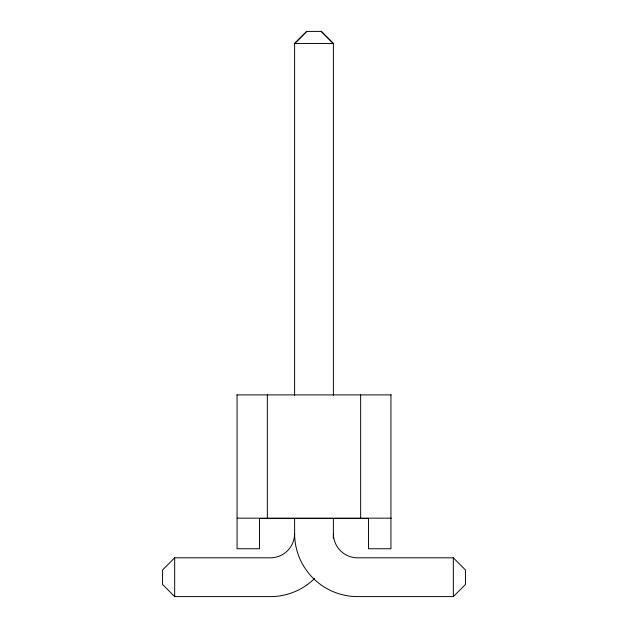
<?xml version="1.0" encoding="UTF-8"?>
<svg xmlns="http://www.w3.org/2000/svg" width="628" height="628" viewBox="0 0 628 628"><rect width="100%" height="100%" fill="white"/><g stroke="black" fill="none" stroke-linecap="round" stroke-linejoin="round"><path stroke-width="0.94" d="M333.389 395.397L333.382 43.513L321.277 31.4L306.723 31.4L294.611 43.513L294.618 395.397M306.739 31.4L294.618 43.513L333.382 43.513L321.261 31.4M294.611 518.893L294.611 533.596A24.233 24.233 0 0 1 270.385 557.829L174.67 557.829L162.558 569.949L162.558 584.487L174.67 596.6L270.385 596.6A63.004 63.004 0 0 0 314.604 578.482M294.611 533.596A63.004 63.004 0 0 0 357.615 596.6L453.33 596.6L465.442 584.487L465.442 569.949L453.33 557.829L357.615 557.829A24.233 24.233 0 0 1 333.382 533.596L333.382 518.893M236.874 394.894L391.126 394.894M237.282 518.163L391.322 518.163M453.33 557.829L453.33 596.6M390.938 394.871L390.938 548.746L368.518 548.746L368.526 518.453L259.474 518.453L259.482 548.746L237.062 548.746L237.07 394.871M360.645 394.871L360.645 518.453M267.347 394.871L267.347 518.453M174.67 557.829L174.67 596.6M333.389 533.596A63.004 63.004 0 0 1 333.217 538.322"/></g></svg>
